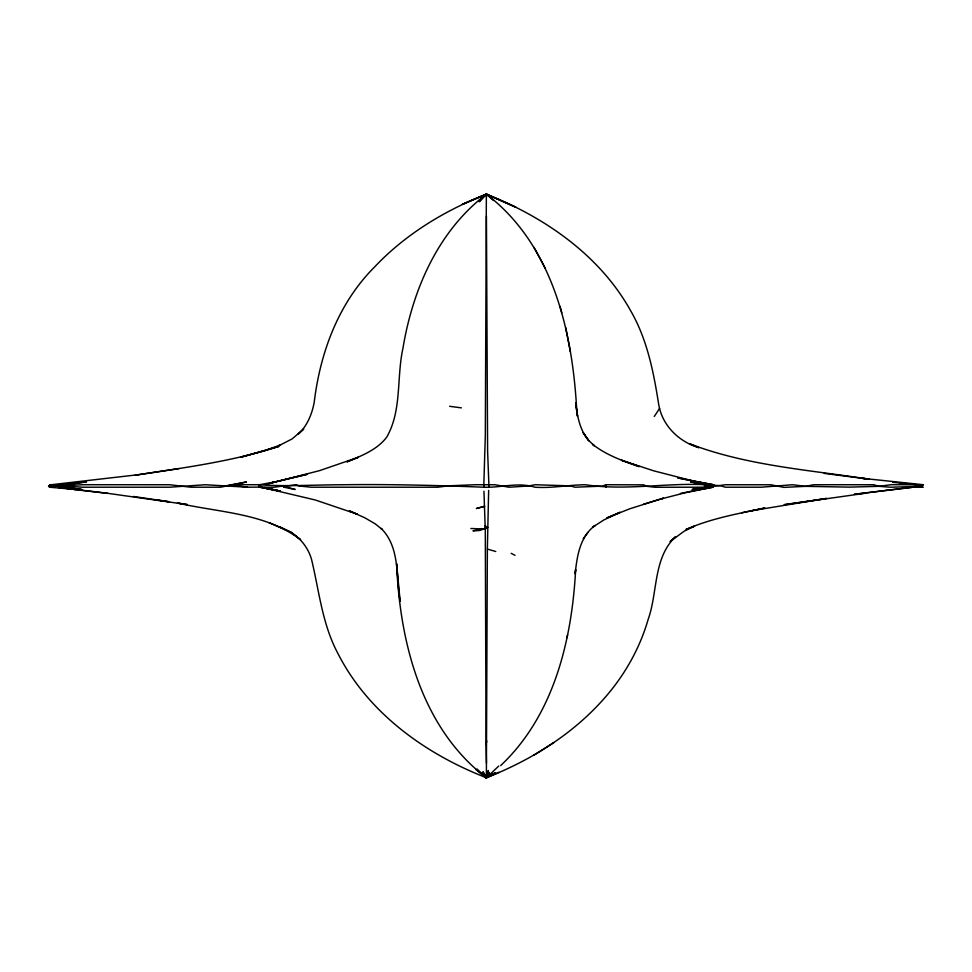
<?xml version="1.0" encoding="UTF-8"?>
<svg xmlns="http://www.w3.org/2000/svg" width="972" height="972" viewBox="0 0 972 972"><rect width="100%" height="100%" fill="white"/><g stroke="black" fill="none" stroke-linecap="round" stroke-linejoin="round"><path stroke-width="1.46" d="M741.745 512.803L764.843 507.992C738.21 513.641 711.091 518.428 686.013 529.461L694.64 526.107L684.191 531.174L670.097 541.598L675.625 536.678C653.05 557.904 657.874 592.276 648.142 619.456C641.277 643.221 629.868 665.48 614.997 685.224C582.58 728.04 535.912 758.306 486.365 777.758L487.361 549.083L488.649 490.41M824.22 473.388L869.247 479.22C809.02 469.865 746.69 465.746 689.33 443.669L698.929 447.679C678.529 441.604 661.92 425.238 658.591 403.769C653.561 371.899 647.194 339.483 630.901 311.198C600.016 255.381 544.709 217.157 486.365 194.181L485.32 435.492L483.752 487.215C436.659 485.344 389.529 484.117 342.338 484.749C314.952 484.834 287.943 486.571 260.763 484.882L258.929 486.061L259.524 487.215L280.313 491.127L264.639 487.409M485.113 525.803L484.712 528.671L479.475 530.505L472.987 530.809L484.712 528.671L487.64 527.334L485.113 525.803L483.959 491.285M500.689 765.559C553.906 715.489 571.913 640.098 575.655 569.568L575.145 573.845C577.064 556.421 579.786 536.556 595.156 525.451L592.786 527.128L603.904 519.923L620.002 512.305L606.88 517.906L629.771 508.793L663.402 498.199L643.561 504.189M567.065 637.632L567.587 634.777M486.45 763.19L486.049 743.993L486.802 741.053M499.025 772.266L486.365 777.77L483.789 776.118L486.292 777.734L488.345 770.529L486.352 777.709C425.372 754.041 368.096 712.926 337.94 653.512C322.291 624.364 319.156 591.085 311.55 559.447C308.416 548.366 301.065 538.731 291.357 532.595L300.64 539.727C265.721 512.985 218.651 512.523 177.426 502.998L187.292 504.577L107.965 493.351L58.988 487.482M262.306 487.434L280.313 491.127L260.168 487.215L258.929 486.061L259.39 484.736L277.251 481.505L307.395 474.263L272.367 482.477L276.024 481.748M483.849 776.191L486.34 777.819L489.39 772.412L486.389 777.782L495.404 772.679L486.425 777.734L498.758 766.033M654.253 416.49L659.599 408.41M260.168 487.215L274.043 487.215L282.937 486.061L283.897 487.215L284.504 486.352L296.314 484.736L298.805 485.964L311.137 487.215L437.716 487.215L448.42 485.83L475.43 484.724L494.906 484.736L509.085 487.215L528.853 485.976L535.013 484.736L570.394 485.866L574.938 487.215L602.433 486.122L605.957 484.736L643.586 484.834L646.854 486.316L655.079 487.264L705.927 487.215L713.618 484.773L677.776 477.92L711.759 484.955M587.938 532.425L583.322 538.658L584.172 537.54M483.813 776.13L486.292 777.734L488.248 775.911M481.723 198.446L484.7 195.53C437.473 232.272 412.444 290.579 402.918 348.426C396.467 377.658 402.068 410.366 386.722 437.145C376.978 449.987 361.341 455.856 346.98 461.882L358.243 457.326L319.642 470.606L277.251 481.505M397.026 568.207L396.6 563.687C399.796 641.897 421.119 727.882 486.34 777.746L488.564 775.79M484.408 195.834L486.365 194.181L515.755 207.17L486.365 194.181C444.678 210.511 405.203 234.41 374.39 267.179C338.487 303.082 320.189 352.557 314.223 402.25C312.061 413.89 307.261 426.028 298.222 434.107L303.726 429.017L292.11 438.919L279.037 445.626L280.519 444.909L264.943 450.558L240.582 457.29L278.903 446.403C232.259 461.481 183.441 467.848 135.144 475.199L178.994 468.589M68.951 487.519L81.77 489.475L62.706 487.215L61.224 485.83L86.544 481.808L56.133 485.563L54.298 487.094L48.6 486.231L50.228 484.736L50.811 486.073M138.51 474.676L50.362 484.834L48.6 486.231L49.499 487.215L75.609 489.475L59.098 487.494M261.128 487.081L247.447 487.215L205.347 484.736L169.626 487.215L82.401 487.215L61.224 485.83L62.706 484.736L62.706 487.215L50.362 484.834M486.049 743.993L485.295 529.047L487.64 527.334M533.628 755.366L553.87 742.535M483.947 195.7L486.365 194.181L488.782 195.7L486.365 194.181L462.405 204.327L486.365 194.181L488.722 195.809M266.097 484.457L275.854 481.881L269.025 483.485M225.783 485.842L246.451 481.978L220.51 487.215L190.816 487.203L169.626 484.736L83.653 484.712L61.224 485.83M660.729 499.049L684.653 492.901L713.351 487.13L712.075 487.203M712.974 487.215L695.539 490.325M680.436 493.46L711.65 486.996L705.623 484.712L690.57 481.893L710.581 485.951L704.882 487.033M702.039 487.58L692.064 489.475L705.927 487.215M751.866 510.713L826.552 498.417L784.1 504.711L864.193 493.436M710.532 486.79L725.464 484.736L770.966 484.773L783.869 487.385L805.521 486.34L849.297 487.13L879.053 486.316L891.324 484.688L914.822 484.736L920.022 486.365L921.347 484.736L923.4 484.736L862.298 478.309L869.247 479.22M259.524 487.215L260.921 487.154L259.39 484.736M483.752 487.215C500.957 487.895 517.991 481.881 535.013 487.215C551.926 488.394 568.559 484.931 585.314 484.736C625.227 490.884 665.419 482.707 705.623 484.712M920.399 487.215L923.169 487.203L919.208 487.203L920.022 486.365L890.328 487.215L879.053 486.316L873.609 484.736L830.72 484.724L813.661 484.736L805.521 486.34L792.581 484.736L761.246 487.215L725.44 487.215L720.604 485.793L711.978 485.016M922.501 484.736L923.4 484.736M260.63 484.712L230.388 484.724L247.447 487.215M470.885 528.489L485.295 529.047M711.796 484.736L713.618 484.773L691.347 480.727M58.709 487.531L63.156 488.017M67.603 488.503L73.532 489.159M892.624 482.258L915.551 484.578M73.726 489.475L107.965 493.351M54.541 486.948L48.6 486.231L54.602 486.96M449.599 406.296L461.372 407.863M67.931 488.345L73.641 489.098M900.011 483.011L904.446 483.655M157.185 500.009L169.019 501.734L133.383 496.473M56.133 485.563L66.096 487.081M283.897 487.215L295.172 489.475L288.368 487.58M262.343 487.446L315.353 500.009L357.307 514.212L349.361 510.847L364.731 517.748L375.301 523.896L382.081 529.4L381.097 528.379C400.318 547.309 395.883 577.089 400.136 601.316L397.305 571.22M258.929 486.061L261.784 486.741M693.631 481.091L653.694 470.825L621.448 460.206L639.272 466.609C622.943 461.056 606.321 455.09 592.592 444.338L594.232 445.723L588.242 440.037L583.164 432.649L588.959 440.838C579.822 430.45 577.295 416.223 575.703 402.906L577.477 416.235L576.809 411.666C572.812 333.53 553.59 247.629 489.293 196.453M487.361 549.083L495.756 551.501M280.07 526.909L291.345 532.389L268.952 522.644M511.175 553.335L515.038 555.328M475.976 769.605L486.34 777.819L482.999 771.792L486.352 777.758L484.153 775.85M488.442 195.931L486.365 194.181L484.068 195.7L486.365 194.181L493.472 200.499M477.009 768.986L486.34 777.819L482.452 772.461L486.34 777.746M533.883 247.204L545.158 268.126M560.066 306.326L561.78 312.814M565.716 327.54L570.357 351.803M486.425 216.015L487.604 451.008L488.977 487.215M605.957 484.736L605.957 487.215M484.105 196.453L479.184 201.775L486.365 194.181L484.105 196.453M484.591 506.315L476.487 508.502L484.591 506.315M886.233 490.386L854.303 494.311L920.022 486.365L886.233 490.386"/></g></svg>
